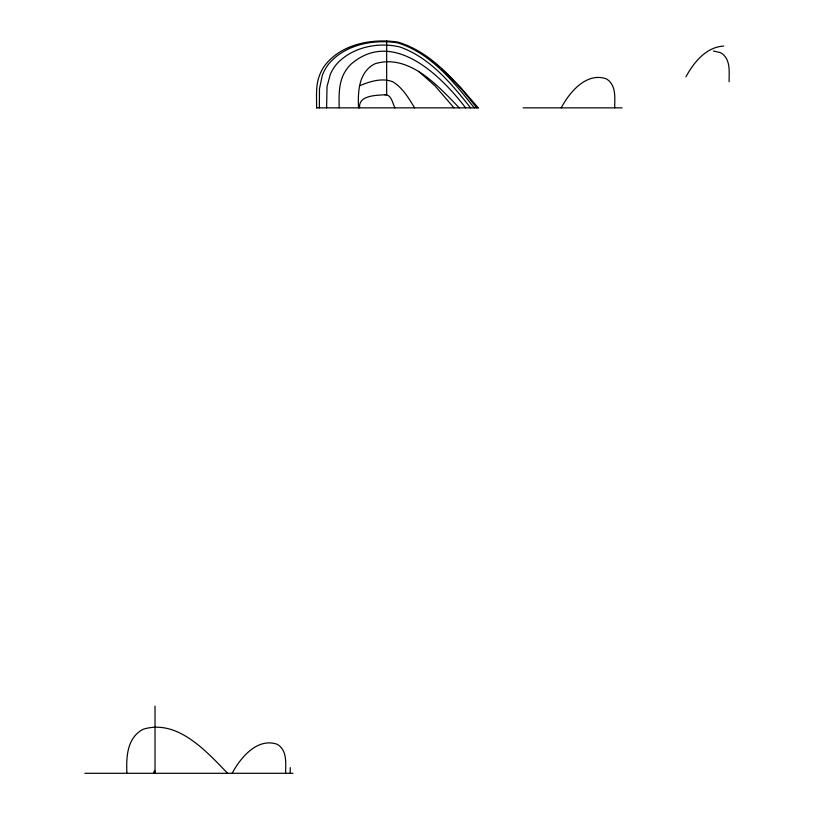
<?xml version="1.0" encoding="UTF-8"?>
<svg xmlns="http://www.w3.org/2000/svg" width="814" height="814" viewBox="0 0 814 814"><rect width="100%" height="100%" fill="white"/><g stroke="black" fill="none" stroke-linecap="round" stroke-linejoin="round"><path stroke-width="1.22" d="M561.233 107.855C569.434 92.348 586.08 72.263 605.799 78.653A13.716 13.716 0 0 1 609.472 81.288C616.269 88.248 614.57 99.125 614.733 107.855M232.173 773.3C240.374 757.803 257.021 737.718 276.729 744.108A13.716 13.716 0 0 1 280.413 746.743C287.21 753.703 285.5 764.57 285.673 773.3M685.968 76.791C693.66 62.454 706.216 47.009 723.727 46.052M360.093 85.582C370.044 81.369 382.611 77.472 393.05 81.919C402.767 88.004 408.821 98.26 414.591 107.855M394.912 107.855C392.531 103.388 391.402 94.078 384.635 94.77C375.987 95.452 358.455 95.157 359.554 107.855M476.77 107.855C455.494 81.308 431.796 52.3 397.965 42.094C372.029 38.187 340.71 43.976 324.267 66.219A42.969 42.969 0 0 0 319.617 75.102C315.456 85.511 316.738 96.947 316.575 107.855M384.635 94.77L386.66 94.739L386.66 40.71M316.493 107.855L478.449 107.855M523.137 107.855L622.069 107.855M84.87 773.3L292.999 773.3M713.39 51.007L720.197 52.554A13.716 13.716 0 0 1 723.87 55.179C730.667 62.149 728.968 73.016 729.13 81.746M430.586 60.297L432.478 61.671M418.498 71.266L434.961 85.796L453.998 107.855M436.314 64.642L439.245 67.043M441.809 69.231L460.734 87.525L478.235 107.855M459.249 107.855C438.024 85.928 409.218 53.49 375.173 63.696A24.512 24.512 0 0 0 369.068 67.745C358.099 77.808 358.018 94.139 358.506 107.855M227.615 773.3C206.4 751.373 177.594 718.945 143.549 729.141A24.512 24.512 0 0 0 137.444 733.2C126.475 743.263 126.384 759.584 126.872 773.3M465.608 107.855C440.71 75.102 392.358 27.991 350.753 64.398A36.976 36.976 0 0 0 345.787 70.543C338.461 81.481 338.899 95.279 339.224 107.855M470.584 107.855C451.373 83.598 430.067 57.713 399.989 47.009C378.266 41.758 352.299 47.029 336.823 63.889A41.3 41.3 0 0 0 330.342 74.278L327.024 86.498L326.597 107.855M474.257 107.855C453.612 81.726 430.708 53.022 397.629 42.847C373.494 39.031 344.983 44.505 328.663 64.021A42.969 42.969 0 0 0 322.273 75.488L319.475 88.838L319.353 107.855M290.232 767.612L290.232 773.3M155.026 706.155L155.026 773.3M153.765 773.3L153.765 772.812A1.547 1.547 0 0 1 154.975 771.031"/></g></svg>
